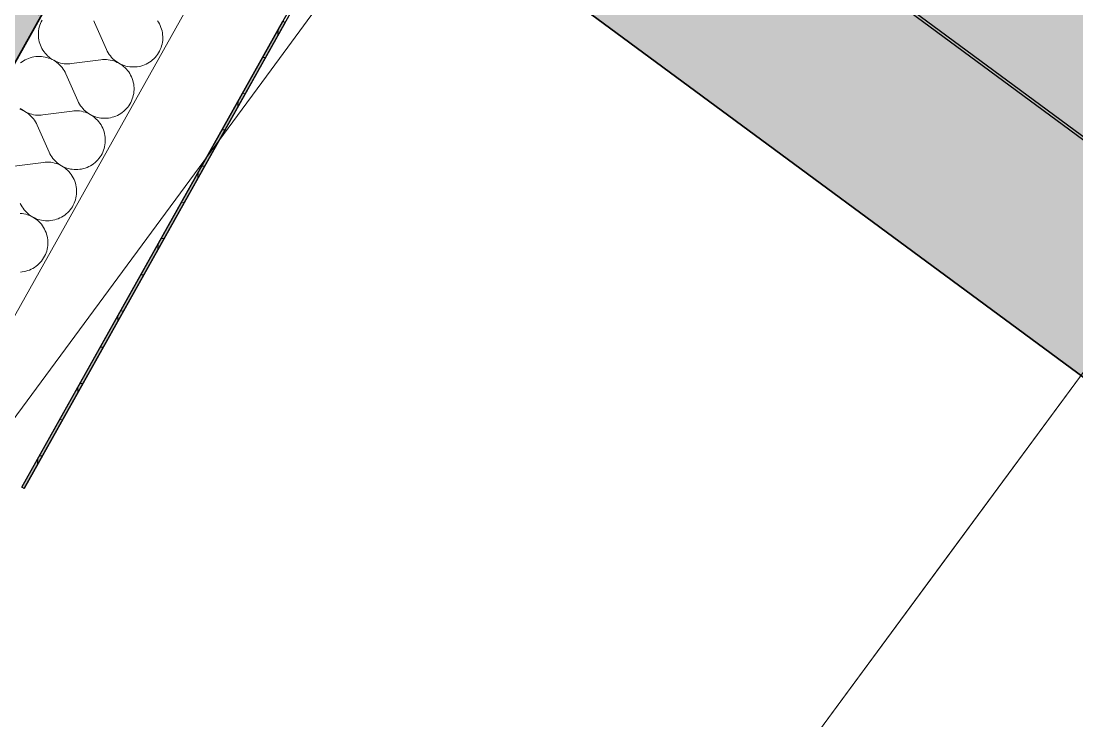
# Model space of a CAD drawing. Header units: metres. Extents: x -27.1 to 50.1, y 105.7 to 163.4.
# Drawn here: x 13.254 to 14.965, y 150.588 to 151.721 of the extents above; entities that cross this region are included whole.
import ezdxf

# ---------------------------------------------------------------- set-up
doc = ezdxf.new("R2010")
doc.units = ezdxf.units.M
doc.header["$MEASUREMENT"] = 0
for name, pattern in [('Achse', [0.0023, 0.0015, -0.0008]), ('Punktlinie', [0.0035, 0, -0.0035]), ('Strichpunktlinie', [0.006703, 0.003528, -0.001764, 0, -0.001411]), ('Wipeout_Contour', [1, 0, -1])]:
    doc.linetypes.add(name, pattern=pattern)
for name, color, linetype in [('00  Raster', 7, 'Continuous'), ('00  Raster Ausbau', 7, 'Continuous'), ('10  Fassade', 7, 'Continuous'), ('10  Fassade_Deckschraffur', 7, 'Continuous'), ('10  Fassade_Schnittschraffur', 7, 'Continuous'), ('10  Treppen + Rampen', 7, 'Continuous'), ('10  Wand Massiv', 7, 'Continuous'), ('10  Wand Massiv_Schnittschraffur', 7, 'Continuous'), ('Neubau_10  Treppen + Rampen', 7, 'Continuous')]:
    doc.layers.add(name, color=color, linetype=linetype)

# ---------------------------------------------------------------- blocks, each defined once
blk = doc.blocks.new('*X59', base_point=(-0.1628, 98.0075))
at = {"layer": '10  Wand Massiv_Schnittschraffur', "color": 98, "linetype": 'Continuous', "lineweight": 13, "ltscale": 1000, "true_color": 0x000100}
for p, q in [((13.2828, 151.7087), (13.2823, 151.7057)), ((13.2834, 151.7116), (13.2828, 151.7087)), ((13.2843, 151.7145), (13.2834, 151.7116)), ((13.2853, 151.7174), (13.2843, 151.7145)), ((13.2866, 151.7201), (13.2853, 151.7174)), ((13.2879, 151.7228), (13.2866, 151.7201)), ((13.373, 151.7188), (13.3717, 151.7215)), ((13.3923, 151.6752), (13.373, 151.7188)), ((13.4765, 151.7193), (13.4748, 151.7219)), ((13.478, 151.7167), (13.4765, 151.7193)), ((13.4793, 151.7139), (13.478, 151.7167)), ((13.4805, 151.7111), (13.4793, 151.7139)), ((13.4815, 151.7082), (13.4805, 151.7111)), ((13.4822, 151.7052), (13.4815, 151.7082)), ((13.282, 151.7027), (13.2819, 151.6997)), ((13.2819, 151.6997), (13.282, 151.6967)), ((13.2823, 151.7057), (13.282, 151.7027)), ((13.282, 151.6967), (13.2822, 151.6937)), ((13.2822, 151.6937), (13.2827, 151.6907)), ((13.2827, 151.6907), (13.2833, 151.6878)), ((13.4828, 151.7022), (13.4822, 151.7052)), ((13.4832, 151.6992), (13.4828, 151.7022)), ((13.4829, 151.687), (13.4833, 151.69)), ((13.4834, 151.6962), (13.4832, 151.6992)), ((13.4833, 151.69), (13.4834, 151.6931)), ((13.4834, 151.6931), (13.4834, 151.6962)), ((13.2833, 151.6878), (13.2842, 151.6849)), ((13.2842, 151.6849), (13.2852, 151.6821)), ((13.2852, 151.6821), (13.2864, 151.6793)), ((13.2864, 151.6793), (13.2877, 151.6766)), ((13.2877, 151.6766), (13.2893, 151.674)), ((13.2893, 151.674), (13.291, 151.6715)), ((13.3923, 151.6752), (13.3936, 151.6725)), ((13.3936, 151.6725), (13.3951, 151.6698)), ((13.4766, 151.6699), (13.4781, 151.6726)), ((13.4781, 151.6726), (13.4794, 151.6753)), ((13.4794, 151.6753), (13.4806, 151.6782)), ((13.4806, 151.6782), (13.4815, 151.6811)), ((13.4815, 151.6811), (13.4823, 151.684)), ((13.4823, 151.684), (13.4829, 151.687)), ((13.2554, 151.6553), (13.253, 151.6534)), ((13.2579, 151.6569), (13.2554, 151.6553)), ((13.2605, 151.6584), (13.2579, 151.6569)), ((13.2632, 151.6598), (13.2605, 151.6584)), ((13.266, 151.6609), (13.2632, 151.6598)), ((13.2688, 151.6619), (13.266, 151.6609)), ((13.2717, 151.6627), (13.2688, 151.6619)), ((13.2747, 151.6633), (13.2717, 151.6627)), ((13.2777, 151.6637), (13.2747, 151.6633)), ((13.2807, 151.664), (13.2777, 151.6637)), ((13.2837, 151.664), (13.2807, 151.664)), ((13.2867, 151.6639), (13.2837, 151.664)), ((13.2897, 151.6636), (13.2867, 151.6639)), ((13.2926, 151.663), (13.2897, 151.6636)), ((13.291, 151.6715), (13.2928, 151.6691)), ((13.2956, 151.6623), (13.2926, 151.663)), ((13.2928, 151.6691), (13.2948, 151.6669)), ((13.2948, 151.6669), (13.2969, 151.6648)), ((13.2984, 151.6614), (13.2956, 151.6623)), ((13.2969, 151.6648), (13.2992, 151.6628)), ((13.3013, 151.6604), (13.2984, 151.6614)), ((13.2992, 151.6628), (13.3016, 151.6609)), ((13.304, 151.6591), (13.3013, 151.6604)), ((13.3016, 151.6609), (13.3041, 151.6592)), ((13.3067, 151.6577), (13.304, 151.6591)), ((13.3041, 151.6592), (13.3067, 151.6577)), ((13.3067, 151.6577), (13.3094, 151.6564)), ((13.3092, 151.6561), (13.3067, 151.6577)), ((13.3117, 151.6544), (13.3092, 151.6561)), ((13.3094, 151.6564), (13.3121, 151.6552)), ((13.3121, 151.6552), (13.315, 151.6542)), ((13.383, 151.6586), (13.3358, 151.6523)), ((13.386, 151.6589), (13.383, 151.6586)), ((13.3891, 151.659), (13.386, 151.6589)), ((13.3921, 151.6589), (13.3891, 151.659)), ((13.3952, 151.6587), (13.3921, 151.6589)), ((13.3951, 151.6698), (13.3968, 151.6672)), ((13.3982, 151.6582), (13.3952, 151.6587)), ((13.3968, 151.6672), (13.3986, 151.6648)), ((13.4012, 151.6575), (13.3982, 151.6582)), ((13.3986, 151.6648), (13.4006, 151.6625)), ((13.4006, 151.6625), (13.4027, 151.6603)), ((13.4041, 151.6567), (13.4012, 151.6575)), ((13.4027, 151.6603), (13.405, 151.6582)), ((13.407, 151.6556), (13.4041, 151.6567)), ((13.405, 151.6582), (13.4074, 151.6563)), ((13.4098, 151.6544), (13.407, 151.6556)), ((13.4074, 151.6563), (13.4099, 151.6546)), ((13.4619, 151.6546), (13.4644, 151.6564)), ((13.4644, 151.6564), (13.4668, 151.6583)), ((13.4668, 151.6583), (13.469, 151.6603)), ((13.469, 151.6603), (13.4712, 151.6625)), ((13.4712, 151.6625), (13.4731, 151.6649)), ((13.4731, 151.6649), (13.475, 151.6673)), ((13.475, 151.6673), (13.4766, 151.6699)), ((13.314, 151.6525), (13.3117, 151.6544)), ((13.3162, 151.6505), (13.314, 151.6525)), ((13.315, 151.6542), (13.3179, 151.6533)), ((13.3183, 151.6483), (13.3162, 151.6505)), ((13.3179, 151.6533), (13.3208, 151.6527)), ((13.3203, 151.646), (13.3183, 151.6483)), ((13.3221, 151.6436), (13.3203, 151.646)), ((13.3208, 151.6527), (13.3238, 151.6522)), ((13.3237, 151.641), (13.3221, 151.6436)), ((13.3252, 151.6384), (13.3237, 151.641)), ((13.3238, 151.6522), (13.3268, 151.652)), ((13.3265, 151.6357), (13.3252, 151.6384)), ((13.3268, 151.652), (13.3298, 151.6519)), ((13.3298, 151.6519), (13.3328, 151.652)), ((13.3328, 151.652), (13.3358, 151.6523)), ((13.4125, 151.653), (13.4098, 151.6544)), ((13.4099, 151.6546), (13.4125, 151.653)), ((13.4125, 151.653), (13.4152, 151.6516)), ((13.4151, 151.6514), (13.4125, 151.653)), ((13.4176, 151.6497), (13.4151, 151.6514)), ((13.4152, 151.6516), (13.418, 151.6503)), ((13.42, 151.6478), (13.4176, 151.6497)), ((13.418, 151.6503), (13.4209, 151.6493)), ((13.4223, 151.6457), (13.42, 151.6478)), ((13.4209, 151.6493), (13.4238, 151.6484)), ((13.4244, 151.6435), (13.4223, 151.6457)), ((13.4238, 151.6484), (13.4268, 151.6477)), ((13.4264, 151.6412), (13.4244, 151.6435)), ((13.4283, 151.6388), (13.4264, 151.6412)), ((13.4268, 151.6477), (13.4298, 151.6473)), ((13.4299, 151.6362), (13.4283, 151.6388)), ((13.4298, 151.6473), (13.4328, 151.647)), ((13.4328, 151.647), (13.4359, 151.6469)), ((13.4359, 151.6469), (13.439, 151.647)), ((13.439, 151.647), (13.442, 151.6473)), ((13.442, 151.6473), (13.445, 151.6478)), ((13.445, 151.6478), (13.448, 151.6484)), ((13.448, 151.6484), (13.4509, 151.6493)), ((13.4509, 151.6493), (13.4538, 151.6504)), ((13.4538, 151.6504), (13.4566, 151.6516)), ((13.4566, 151.6516), (13.4593, 151.653)), ((13.4593, 151.653), (13.4619, 151.6546)), ((13.3458, 151.5921), (13.3265, 151.6357)), ((13.4314, 151.6336), (13.4299, 151.6362)), ((13.4328, 151.6308), (13.4314, 151.6336)), ((13.4339, 151.628), (13.4328, 151.6308)), ((13.4349, 151.6251), (13.4339, 151.628)), ((13.4357, 151.6221), (13.4349, 151.6251)), ((13.4363, 151.6191), (13.4357, 151.6221)), ((13.4357, 151.6009), (13.4363, 151.6039)), ((13.4367, 151.6161), (13.4363, 151.6191)), ((13.4363, 151.6039), (13.4367, 151.607)), ((13.4369, 151.6131), (13.4367, 151.6161)), ((13.4367, 151.607), (13.4369, 151.61)), ((13.4369, 151.61), (13.4369, 151.6131)), ((13.3458, 151.5921), (13.3471, 151.5894)), ((13.3471, 151.5894), (13.3486, 151.5867)), ((13.4284, 151.5842), (13.4301, 151.5868)), ((13.4301, 151.5868), (13.4316, 151.5895)), ((13.4316, 151.5895), (13.4329, 151.5922)), ((13.4329, 151.5922), (13.434, 151.5951)), ((13.434, 151.5951), (13.435, 151.598)), ((13.435, 151.598), (13.4357, 151.6009)), ((13.2547, 151.5773), (13.2519, 151.5784)), ((13.2526, 151.5797), (13.255, 151.5778)), ((13.2575, 151.576), (13.2547, 151.5773)), ((13.255, 151.5778), (13.2575, 151.5762)), ((13.2575, 151.5762), (13.2601, 151.5746)), ((13.2601, 151.5746), (13.2575, 151.576)), ((13.2601, 151.5746), (13.2628, 151.5733)), ((13.2627, 151.573), (13.2601, 151.5746)), ((13.2651, 151.5713), (13.2627, 151.573)), ((13.2628, 151.5733), (13.2656, 151.5721)), ((13.2675, 151.5694), (13.2651, 151.5713)), ((13.2656, 151.5721), (13.2684, 151.5711)), ((13.2684, 151.5711), (13.2713, 151.5702)), ((13.2713, 151.5702), (13.2742, 151.5696)), ((13.3364, 151.5755), (13.2892, 151.5692)), ((13.3395, 151.5758), (13.3364, 151.5755)), ((13.3425, 151.5759), (13.3395, 151.5758)), ((13.3456, 151.5759), (13.3425, 151.5759)), ((13.3486, 151.5756), (13.3456, 151.5759)), ((13.3486, 151.5867), (13.3502, 151.5842)), ((13.3517, 151.5751), (13.3486, 151.5756)), ((13.3502, 151.5842), (13.3521, 151.5817)), ((13.3546, 151.5744), (13.3517, 151.5751)), ((13.3521, 151.5817), (13.3541, 151.5794)), ((13.3541, 151.5794), (13.3562, 151.5772)), ((13.3576, 151.5736), (13.3546, 151.5744)), ((13.3562, 151.5772), (13.3584, 151.5751)), ((13.3604, 151.5725), (13.3576, 151.5736)), ((13.3584, 151.5751), (13.3608, 151.5732)), ((13.3632, 151.5713), (13.3604, 151.5725)), ((13.3608, 151.5732), (13.3633, 151.5715)), ((13.366, 151.5699), (13.3632, 151.5713)), ((13.3633, 151.5715), (13.366, 151.5699)), ((13.366, 151.5699), (13.3687, 151.5685)), ((13.3686, 151.5683), (13.366, 151.5699)), ((13.41, 151.5685), (13.4127, 151.57)), ((13.4127, 151.57), (13.4153, 151.5715)), ((13.4153, 151.5715), (13.4178, 151.5733)), ((13.4178, 151.5733), (13.4202, 151.5752)), ((13.4202, 151.5752), (13.4225, 151.5773)), ((13.4225, 151.5773), (13.4246, 151.5795)), ((13.4246, 151.5795), (13.4266, 151.5818)), ((13.4266, 151.5818), (13.4284, 151.5842)), ((13.2697, 151.5674), (13.2675, 151.5694)), ((13.2718, 151.5652), (13.2697, 151.5674)), ((13.2737, 151.5629), (13.2718, 151.5652)), ((13.2755, 151.5605), (13.2737, 151.5629)), ((13.2742, 151.5696), (13.2772, 151.5691)), ((13.2772, 151.5579), (13.2755, 151.5605)), ((13.2772, 151.5691), (13.2802, 151.5689)), ((13.2786, 151.5553), (13.2772, 151.5579)), ((13.2799, 151.5526), (13.2786, 151.5553)), ((13.2992, 151.5091), (13.2799, 151.5526)), ((13.2802, 151.5689), (13.2832, 151.5688)), ((13.2832, 151.5688), (13.2862, 151.5689)), ((13.2862, 151.5689), (13.2892, 151.5692)), ((13.3711, 151.5666), (13.3686, 151.5683)), ((13.3687, 151.5685), (13.3715, 151.5673)), ((13.3735, 151.5647), (13.3711, 151.5666)), ((13.3715, 151.5673), (13.3743, 151.5662)), ((13.3757, 151.5626), (13.3735, 151.5647)), ((13.3743, 151.5662), (13.3773, 151.5653)), ((13.3779, 151.5605), (13.3757, 151.5626)), ((13.3773, 151.5653), (13.3802, 151.5647)), ((13.3799, 151.5581), (13.3779, 151.5605)), ((13.3817, 151.5557), (13.3799, 151.5581)), ((13.3802, 151.5647), (13.3833, 151.5642)), ((13.3834, 151.5531), (13.3817, 151.5557)), ((13.3833, 151.5642), (13.3863, 151.5639)), ((13.3849, 151.5505), (13.3834, 151.5531)), ((13.3863, 151.5639), (13.3893, 151.5638)), ((13.3893, 151.5638), (13.3924, 151.5639)), ((13.3924, 151.5639), (13.3954, 151.5642)), ((13.3954, 151.5642), (13.3985, 151.5647)), ((13.3985, 151.5647), (13.4014, 151.5654)), ((13.4014, 151.5654), (13.4044, 151.5662)), ((13.4044, 151.5662), (13.4072, 151.5673)), ((13.4072, 151.5673), (13.41, 151.5685)), ((13.3862, 151.5477), (13.3849, 151.5505)), ((13.3874, 151.5449), (13.3862, 151.5477)), ((13.3884, 151.542), (13.3874, 151.5449)), ((13.3891, 151.5391), (13.3884, 151.542)), ((13.3897, 151.5361), (13.3891, 151.5391)), ((13.3901, 151.533), (13.3897, 151.5361)), ((13.3892, 151.5178), (13.3898, 151.5208)), ((13.3898, 151.5208), (13.3902, 151.5239)), ((13.3903, 151.53), (13.3901, 151.533)), ((13.3902, 151.5239), (13.3903, 151.5269)), ((13.3903, 151.5269), (13.3903, 151.53)), ((13.2992, 151.5091), (13.3005, 151.5063)), ((13.3005, 151.5063), (13.302, 151.5036)), ((13.302, 151.5036), (13.3037, 151.5011)), ((13.3819, 151.5012), (13.3835, 151.5037)), ((13.3835, 151.5037), (13.385, 151.5064)), ((13.385, 151.5064), (13.3863, 151.5091)), ((13.3863, 151.5091), (13.3875, 151.512)), ((13.3875, 151.512), (13.3884, 151.5149)), ((13.3884, 151.5149), (13.3892, 151.5178)), ((13.2899, 151.4924), (13.2427, 151.4861)), ((13.2929, 151.4927), (13.2899, 151.4924)), ((13.296, 151.4929), (13.2929, 151.4927)), ((13.299, 151.4928), (13.296, 151.4929)), ((13.3021, 151.4925), (13.299, 151.4928)), ((13.3051, 151.492), (13.3021, 151.4925)), ((13.3037, 151.5011), (13.3055, 151.4986)), ((13.3081, 151.4913), (13.3051, 151.492)), ((13.3055, 151.4986), (13.3075, 151.4963)), ((13.3075, 151.4963), (13.3096, 151.4941)), ((13.311, 151.4905), (13.3081, 151.4913)), ((13.3096, 151.4941), (13.3119, 151.4921)), ((13.3139, 151.4894), (13.311, 151.4905)), ((13.3119, 151.4921), (13.3143, 151.4901)), ((13.3167, 151.4882), (13.3139, 151.4894)), ((13.3143, 151.4901), (13.3168, 151.4884)), ((13.3194, 151.4868), (13.3167, 151.4882)), ((13.3168, 151.4884), (13.3194, 151.4868)), ((13.3194, 151.4868), (13.3221, 151.4854)), ((13.322, 151.4852), (13.3194, 151.4868)), ((13.3245, 151.4835), (13.322, 151.4852)), ((13.3221, 151.4854), (13.3249, 151.4842)), ((13.3249, 151.4842), (13.3278, 151.4831)), ((13.3578, 151.4832), (13.3607, 151.4842)), ((13.3607, 151.4842), (13.3635, 151.4855)), ((13.3635, 151.4855), (13.3662, 151.4869)), ((13.3662, 151.4869), (13.3688, 151.4885)), ((13.3688, 151.4885), (13.3713, 151.4902)), ((13.3713, 151.4902), (13.3737, 151.4921)), ((13.3737, 151.4921), (13.3759, 151.4942)), ((13.3759, 151.4942), (13.3781, 151.4964)), ((13.3781, 151.4964), (13.38, 151.4987)), ((13.38, 151.4987), (13.3819, 151.5012)), ((13.3269, 151.4816), (13.3245, 151.4835)), ((13.3292, 151.4796), (13.3269, 151.4816)), ((13.3278, 151.4831), (13.3307, 151.4823)), ((13.3313, 151.4774), (13.3292, 151.4796)), ((13.3307, 151.4823), (13.3337, 151.4816)), ((13.3333, 151.4751), (13.3313, 151.4774)), ((13.3352, 151.4726), (13.3333, 151.4751)), ((13.3337, 151.4816), (13.3367, 151.4811)), ((13.3368, 151.4701), (13.3352, 151.4726)), ((13.3367, 151.4811), (13.3397, 151.4808)), ((13.3383, 151.4674), (13.3368, 151.4701)), ((13.3397, 151.4647), (13.3383, 151.4674)), ((13.3397, 151.4808), (13.3428, 151.4807)), ((13.3428, 151.4807), (13.3458, 151.4808)), ((13.3458, 151.4808), (13.3489, 151.4811)), ((13.3489, 151.4811), (13.3519, 151.4816)), ((13.3519, 151.4816), (13.3549, 151.4823)), ((13.3549, 151.4823), (13.3578, 151.4832)), ((13.3408, 151.4618), (13.3397, 151.4647)), ((13.3418, 151.4589), (13.3408, 151.4618)), ((13.3426, 151.456), (13.3418, 151.4589)), ((13.3432, 151.453), (13.3426, 151.456)), ((13.3436, 151.4499), (13.3432, 151.453)), ((13.3438, 151.4469), (13.3436, 151.4499)), ((13.3419, 151.4318), (13.3426, 151.4348)), ((13.3426, 151.4348), (13.3432, 151.4378)), ((13.3432, 151.4378), (13.3436, 151.4408)), ((13.3436, 151.4408), (13.3438, 151.4438)), ((13.3438, 151.4438), (13.3438, 151.4469)), ((13.2526, 151.426), (13.254, 151.4232)), ((13.254, 151.4232), (13.2555, 151.4206)), ((13.2555, 151.4206), (13.2571, 151.418)), ((13.2571, 151.418), (13.259, 151.4155)), ((13.3335, 151.4156), (13.3353, 151.4181)), ((13.3353, 151.4181), (13.337, 151.4206)), ((13.337, 151.4206), (13.3385, 151.4233)), ((13.3385, 151.4233), (13.3398, 151.4261)), ((13.3398, 151.4261), (13.3409, 151.4289)), ((13.3409, 151.4289), (13.3419, 151.4318)), ((13.2555, 151.4094), (13.2525, 151.4097)), ((13.2585, 151.4089), (13.2555, 151.4094)), ((13.2615, 151.4083), (13.2585, 151.4089)), ((13.259, 151.4155), (13.2609, 151.4132)), ((13.2609, 151.4132), (13.2631, 151.411)), ((13.2645, 151.4074), (13.2615, 151.4083)), ((13.2631, 151.411), (13.2653, 151.409)), ((13.2673, 151.4064), (13.2645, 151.4074)), ((13.2653, 151.409), (13.2677, 151.4071)), ((13.2701, 151.4051), (13.2673, 151.4064)), ((13.2677, 151.4071), (13.2702, 151.4053)), ((13.2728, 151.4037), (13.2701, 151.4051)), ((13.2702, 151.4053), (13.2728, 151.4037)), ((13.2728, 151.4037), (13.2756, 151.4023)), ((13.2755, 151.4022), (13.2728, 151.4037)), ((13.278, 151.4004), (13.2755, 151.4022)), ((13.2756, 151.4023), (13.2784, 151.4011)), ((13.2804, 151.3985), (13.278, 151.4004)), ((13.2784, 151.4011), (13.2812, 151.4)), ((13.2812, 151.4), (13.2842, 151.3992)), ((13.2842, 151.3992), (13.2871, 151.3985)), ((13.3054, 151.3985), (13.3083, 151.3992)), ((13.3083, 151.3992), (13.3113, 151.4001)), ((13.3113, 151.4001), (13.3141, 151.4011)), ((13.3141, 151.4011), (13.3169, 151.4024)), ((13.3169, 151.4024), (13.3196, 151.4038)), ((13.3196, 151.4038), (13.3222, 151.4054)), ((13.3222, 151.4054), (13.3247, 151.4071)), ((13.3247, 151.4071), (13.3271, 151.409)), ((13.3271, 151.409), (13.3294, 151.4111)), ((13.3294, 151.4111), (13.3315, 151.4133)), ((13.3315, 151.4133), (13.3335, 151.4156)), ((13.2826, 151.3965), (13.2804, 151.3985)), ((13.2848, 151.3943), (13.2826, 151.3965)), ((13.2868, 151.392), (13.2848, 151.3943)), ((13.2886, 151.3895), (13.2868, 151.392)), ((13.2871, 151.3985), (13.2901, 151.398)), ((13.2903, 151.387), (13.2886, 151.3895)), ((13.2901, 151.398), (13.2932, 151.3977)), ((13.2918, 151.3843), (13.2903, 151.387)), ((13.2931, 151.3816), (13.2918, 151.3843)), ((13.2943, 151.3787), (13.2931, 151.3816)), ((13.2932, 151.3977), (13.2962, 151.3976)), ((13.2962, 151.3976), (13.2993, 151.3977)), ((13.2993, 151.3977), (13.3023, 151.398)), ((13.3023, 151.398), (13.3054, 151.3985)), ((13.2952, 151.3758), (13.2943, 151.3787)), ((13.296, 151.3729), (13.2952, 151.3758)), ((13.2966, 151.3699), (13.296, 151.3729)), ((13.297, 151.3669), (13.2966, 151.3699)), ((13.2972, 151.3638), (13.297, 151.3669)), ((13.2944, 151.3458), (13.2953, 151.3487)), ((13.2953, 151.3487), (13.2961, 151.3517)), ((13.2961, 151.3517), (13.2967, 151.3547)), ((13.2967, 151.3547), (13.2971, 151.3577)), ((13.2971, 151.3577), (13.2972, 151.3608)), ((13.2972, 151.3608), (13.2972, 151.3638)), ((13.2828, 151.328), (13.285, 151.3302)), ((13.285, 151.3302), (13.2869, 151.3325)), ((13.2869, 151.3325), (13.2888, 151.335)), ((13.2888, 151.335), (13.2904, 151.3376)), ((13.2904, 151.3376), (13.2919, 151.3402)), ((13.2919, 151.3402), (13.2932, 151.343)), ((13.2932, 151.343), (13.2944, 151.3458)), ((13.2527, 151.3146), (13.2558, 151.3149)), ((13.2558, 151.3149), (13.2588, 151.3154)), ((13.2588, 151.3154), (13.2618, 151.3161)), ((13.2618, 151.3161), (13.2647, 151.317)), ((13.2647, 151.317), (13.2676, 151.318)), ((13.2676, 151.318), (13.2704, 151.3193)), ((13.2704, 151.3193), (13.2731, 151.3207)), ((13.2731, 151.3207), (13.2757, 151.3223)), ((13.2757, 151.3223), (13.2782, 151.324)), ((13.2782, 151.324), (13.2806, 151.3259)), ((13.2806, 151.3259), (13.2828, 151.328))]:
    blk.add_line(p, q, dxfattribs=at)

msp = doc.modelspace()

# ---------------------------------------------------------------- wipeouts: each hides what was drawn before it
at = {"color": 254, "linetype": 'Wipeout_Contour', "lineweight": 0, "ltscale": 608.908119}
msp.add_wipeout([(17.4541, 150.1101), (17.5505, 150.282), (14.3396, 152.6498), (14.2235, 152.4924)], dxfattribs=at).dxf.layer = '10  Fassade_Deckschraffur'
at = {"color": 254, "linetype": 'Wipeout_Contour', "lineweight": 0, "ltscale": 608.917516}
msp.add_wipeout([(13.986, 152.2705), (13.2552, 150.9662), (13.2587, 150.9643), (13.9895, 152.2685)], dxfattribs=at).dxf.layer = '10  Fassade_Deckschraffur'

# ---------------------------------------------------------------- next in the draw order: hatches: boundary and pattern name
at = {"layer": '10  Fassade_Schnittschraffur', "linetype": 'Continuous', "lineweight": 0, "true_color": 0xffffff}
msp.add_hatch(color=7, dxfattribs=at).paths.add_polyline_path([(13.2587, 150.9643), (13.6815, 151.7189), (13.678, 151.7209), (13.2552, 150.9663)])
at = {"layer": '10  Fassade_Schnittschraffur', "linetype": 'Continuous', "lineweight": 13, "true_color": 0x000100}
h = msp.add_hatch(dxfattribs=at)
h.set_pattern_fill('Dämmung__hart_1_0001', color=98, style=0, pattern_type=2)
h.set_pattern_definition([(87.605446, (0, 0), (-0.059947608, 0.002506841), []), (177.605446, (0, 0), (0.002506841, 0.059947608), [])])
h.paths.add_polyline_path([(13.2587, 150.9643), (13.6815, 151.7189), (13.678, 151.7209), (13.2552, 150.9663)])
at = {"layer": '10  Wand Massiv_Schnittschraffur', "linetype": 'Continuous', "lineweight": 0, "true_color": 0xffffff}
msp.add_hatch(color=7, dxfattribs=at).paths.add_polyline_path([(11.2573, 148.1084), (13.8532, 152.7414), (13.6788, 152.8392), (11.0828, 148.2061)])
at = {"layer": '10  Wand Massiv_Schnittschraffur', "linetype": 'Continuous', "lineweight": 13, "true_color": 0x000100}
h = msp.add_hatch(dxfattribs=at)
h.set_pattern_fill('Beton__Stahlbeton_0001', color=98, style=0, pattern_type=2)
h.set_pattern_definition([(105.73796, (0, 0), (0.11550147, 0.03254858), []), (105.73796, (-0.05775, -0.01627), (0.11550147, 0.03254858), [0.09, -0.03])])
h.paths.add_polyline_path([(11.2573, 148.1084), (13.8532, 152.7414), (13.6788, 152.8392), (11.0828, 148.2061)])

# ---------------------------------------------------------------- next in the draw order: linework, layer by layer
at = {"layer": '00  Raster Ausbau', "color": 9, "linetype": 'Achse', "lineweight": 18, "ltscale": 1000}
msp.add_line((13.6588, 151.6423), (13.0652, 150.8375), dxfattribs=at)
at = {"layer": '10  Fassade', "color": 7, "linetype": 'Continuous', "lineweight": 25, "ltscale": 1000, "flags": 128}
for points in [[(13.2552, 150.9662), (13.986, 152.2705)], [(13.2587, 150.9643), (13.9895, 152.2685)], [(13.2587, 150.9643), (13.2552, 150.9662)]]:
    msp.add_lwpolyline(points, dxfattribs=at)
msp.add_lwpolyline([(13.2587, 150.9643), (13.2552, 150.9663), (13.678, 151.7209), (13.6815, 151.7189)], close=True, dxfattribs=at)
at = {"layer": '10  Wand Massiv', "color": 7, "linetype": 'Continuous', "lineweight": 35, "ltscale": 1000}
msp.add_line((11.2573, 148.1084), (13.8212, 152.6843), dxfattribs=at)
at = {"layer": '10  Wand Massiv', "color": 7, "linetype": 'Continuous', "lineweight": 13, "ltscale": 1000, "flags": 128}
msp.add_lwpolyline([(11.4318, 148.0106), (13.9834, 152.5646)], dxfattribs=at)

# ---------------------------------------------------------------- next in the draw order: block references
at = {"layer": '10  Treppen + Rampen', "color": 7, "linetype": 'Continuous', "lineweight": 13, "ltscale": 1000}
msp.add_blockref('*X59', (-0.1628, 98.0075), dxfattribs=at)

# ---------------------------------------------------------------- next in the draw order: wipeouts: each hides what was drawn before it
at = {"color": 254, "linetype": 'Wipeout_Contour', "lineweight": 0, "ltscale": 607.511173}
msp.add_wipeout([(17.2938, 149.824), (17.3264, 149.882), (14.0696, 152.2837), (14.0304, 152.2306)], dxfattribs=at).dxf.layer = '10  Fassade_Deckschraffur'

# ---------------------------------------------------------------- next in the draw order: wipeouts: each hides what was drawn before it
at = {"color": 254, "linetype": 'Wipeout_Contour', "lineweight": 0, "ltscale": 1222.221792}
msp.add_wipeout([(14.0696, 152.2837), (17.3264, 149.882), (17.4159, 150.0419), (14.1775, 152.43), (14.1491, 152.3915), (14.1612, 152.3826), (14.1588, 152.3794), (14.1467, 152.3883)], dxfattribs=at).dxf.layer = '10  Fassade_Deckschraffur'

# ---------------------------------------------------------------- next in the draw order: wipeouts: each hides what was drawn before it
at = {"color": 254, "linetype": 'Wipeout_Contour', "lineweight": 0, "ltscale": 608.282361}
msp.add_wipeout([(17.4159, 150.0419), (17.4174, 150.0445), (14.1793, 152.4324), (14.1775, 152.43)], dxfattribs=at).dxf.layer = '10  Fassade_Deckschraffur'

# ---------------------------------------------------------------- next in the draw order: wipeouts: each hides what was drawn before it
at = {"color": 254, "linetype": 'Wipeout_Contour', "lineweight": 0, "ltscale": 608.526013}
msp.add_wipeout([(17.449, 150.1009), (17.4515, 150.1053), (14.2203, 152.4881), (14.2174, 152.4841)], dxfattribs=at).dxf.layer = '10  Fassade_Deckschraffur'

# ---------------------------------------------------------------- next in the draw order: wipeouts: each hides what was drawn before it
at = {"color": 254, "linetype": 'Wipeout_Contour', "lineweight": 0, "ltscale": 608.409465}
msp.add_wipeout([(14.1812, 152.435), (17.419, 150.0473), (17.449, 150.1009), (14.2174, 152.4841)], dxfattribs=at).dxf.layer = '10  Fassade_Deckschraffur'

# ---------------------------------------------------------------- next in the draw order: wipeouts: each hides what was drawn before it
at = {"color": 254, "linetype": 'Wipeout_Contour', "lineweight": 0, "ltscale": 608.544608}
msp.add_wipeout([(14.2203, 152.4881), (17.4515, 150.1053), (17.4541, 150.1101), (14.2235, 152.4924)], dxfattribs=at).dxf.layer = '10  Fassade_Deckschraffur'

# ---------------------------------------------------------------- next in the draw order: linework, layer by layer
at = {"layer": '10  Fassade', "color": 255, "linetype": 'Punktlinie', "lineweight": 18, "ltscale": 1000, "flags": 128}
for points in [[(17.3264, 149.882), (14.0696, 152.2837)], [(17.2938, 149.824), (14.0304, 152.2306)]]:
    msp.add_lwpolyline(points, dxfattribs=at)

# ---------------------------------------------------------------- next in the draw order: wipeouts: each hides what was drawn before it
at = {"color": 254, "linetype": 'Wipeout_Contour', "lineweight": 0, "ltscale": 608.644306}
msp.add_wipeout([(14.0707, 152.2009), (14.0683, 152.1976), (16.2373, 150.5981), (16.2397, 150.6013)], dxfattribs=at).dxf.layer = '10  Fassade_Deckschraffur'

# ---------------------------------------------------------------- next in the draw order: hatches: boundary and pattern name
at = {"layer": 'Neubau_10  Treppen + Rampen', "linetype": 'Continuous', "lineweight": 0, "true_color": 0x8f8f8f}
msp.add_hatch(color=252, dxfattribs=at).paths.add_polyline_path([(17.1396, 149.5487), (18.6134, 152.179), (1.2236, 162.0253), (0.6998, 161.0905), (14.3275, 153.4549), (13.601, 152.1582)])

# ---------------------------------------------------------------- next in the draw order: linework, layer by layer
at = {"layer": '00  Raster', "color": 7, "linetype": 'Strichpunktlinie', "lineweight": 13, "ltscale": 1000}
msp.add_line((15.099, 151.3208), (14.5055, 150.516), dxfattribs=at)
at = {"layer": '00  Raster Ausbau', "color": 9, "linetype": 'Achse', "lineweight": 18, "ltscale": 1000}
for p, q in [((14.2523, 152.4472), (13.6588, 151.6423)), ((15.3388, 151.6459), (14.7453, 150.8411)), ((14.7453, 150.8411), (14.1518, 150.0363))]:
    msp.add_line(p, q, dxfattribs=at)
at = {"layer": '10  Fassade', "color": 7, "linetype": 'Continuous', "lineweight": 25, "ltscale": 1000, "flags": 128}
for points in [[(16.2373, 150.5981), (14.0683, 152.1976), (14.0003, 152.2478)], [(16.2397, 150.6013), (14.0707, 152.2009), (14.0027, 152.251)]]:
    msp.add_lwpolyline(points, dxfattribs=at)
at = {"layer": 'Neubau_10  Treppen + Rampen', "color": 8, "linetype": 'Continuous', "lineweight": 35, "ltscale": 1000, "flags": 128}
msp.add_lwpolyline([(1.2236, 162.0253), (0.6998, 161.0905), (14.3275, 153.4549), (13.601, 152.1582), (17.1396, 149.5487)], dxfattribs=at)

doc.saveas('drawing.dxf')
